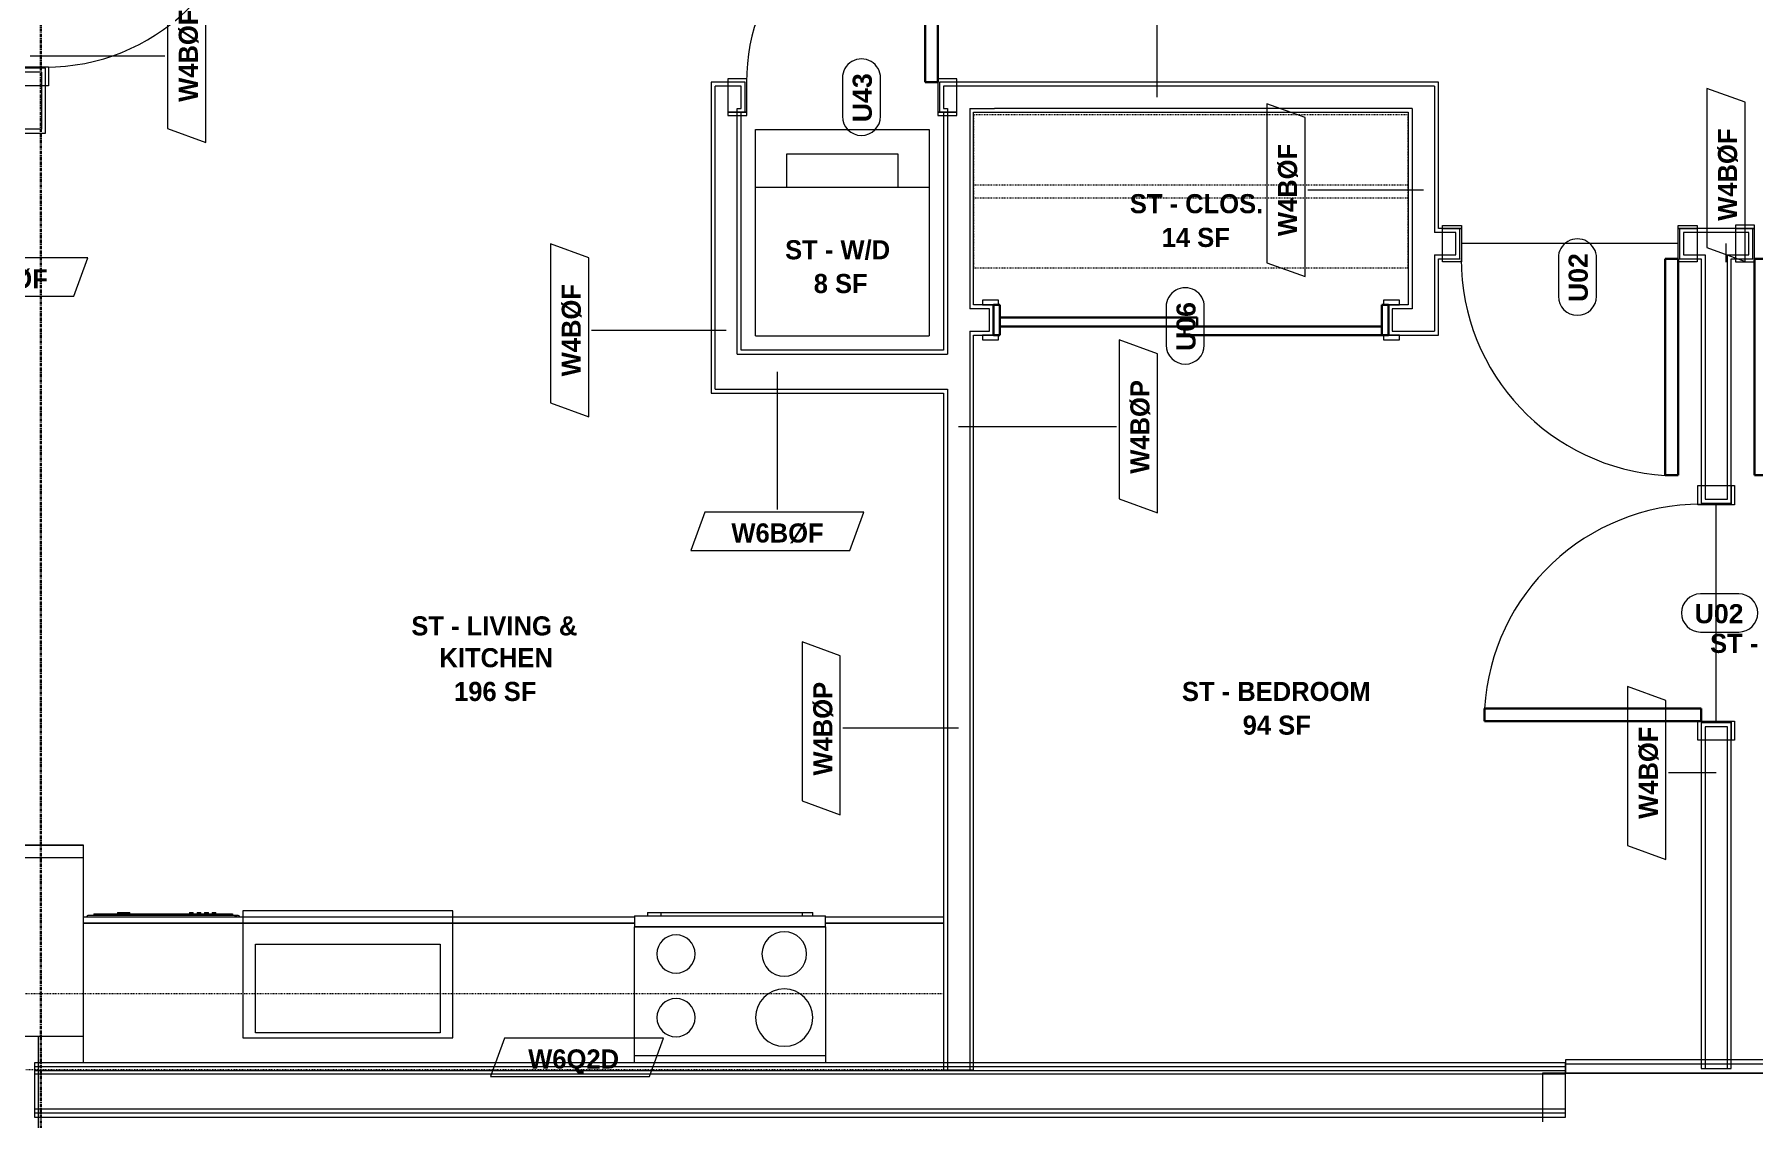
# Model space of a CAD drawing. Header units: inches. Extents: x -4058 to -1781, y 9814 to 12264.
# Drawn here: x -3823.8 to -3553.8, y 11544.7 to 11715 of the extents above; entities that cross this region are included whole.
import ezdxf

# ---------------------------------------------------------------- set-up
doc = ezdxf.new("R2010")
doc.units = ezdxf.units.IN
doc.header["$MEASUREMENT"] = 0
doc.linetypes.add('Dash', pattern=[0.25, 0.125, -0.125])
doc.linetypes.add('Grid Line 1_2_', pattern=[0.875, 0.5, -0.125, 0.125, -0.125])
for name, color, linetype, lineweight in [('0-1', 7, 'Continuous', 5), ('A-AREA-IDEN', 2, 'Continuous', 9), ('A-DOOR-3', 31, 'Continuous', 9), ('A-DOOR-4', 31, 'Continuous', 30), ('A-DOOR-FRAM-3', 31, 'Continuous', 30), ('A-DOOR-IDEN', 31, 'Continuous', 9), ('A-FLOR-2', 192, 'Continuous', 9), ('A-WALL', 113, 'Continuous', 18), ('A-WALL-1', 7, 'Continuous', 9), ('A-WALL-2', 250, 'Continuous', 18), ('A-WALL-3', 113, 'Continuous', 9), ('A-WALL-IDEN', 211, 'Continuous', 9), ('I-WALL-1', 7, 'Continuous', 9), ('I-WALL-2', 2, 'Continuous', 9), ('P-SANR-FIXT', 6, 'Continuous', 9), ('Q-CASE', 31, 'Continuous', 9), ('Q-CASE-HDLN', 31, 'Dash', 9), ('Q-SPCQ', 91, 'Continuous', 9), ('S-GRID-1', 1, 'Grid Line 1_2_', 30)]:
    doc.layers.add(name, color=color, linetype=linetype, lineweight=lineweight)
doc.styles.add('Arial_B', font='arialbd.ttf', dxfattribs={"height": 3})
doc.styles.add('Century Gothic_B', font='GOTHICB.TTF', dxfattribs={"height": 3})

# ---------------------------------------------------------------- blocks, each defined once
blk = doc.blocks.new('CTR - 1st Phase - Shell_rvt-1-UNITS PLANS - 3RD FLOOR')
at = {"layer": 'A-WALL-1'}
for p, q in [((-3823.2, 11557.03), (-3823.2, 11557.65)), ((-3823.2, 11548.78), (-3823.2, 11557.03)), ((-3823.2, 11433.2), (-3823.2, 11548.78))]:
    blk.add_line(p, q, dxfattribs=at)
blk = doc.blocks.new('CTR - 1st Phase - Common Walls_rvt-1-UNITS PLANS - 3RD FLOOR')
at = {"layer": 'A-WALL-1'}
for p, q in [((-3526.05, 11553.94), (-3583.32, 11553.94)), ((-3583.32, 11553.94), (-3583.32, 11551.81)), ((-3583.32, 11551.81), (-3487.3, 11551.81))]:
    blk.add_line(p, q, dxfattribs=at)
at = {"layer": 'A-WALL-2'}
blk.add_line((-3583.32, 11553.31), (-3526.05, 11553.31), dxfattribs=at)
blk = doc.blocks.new('CTR - 1st Phase -Stairs _ Elevators_rvt-1-UNITS PLANS - 3RD FLOOR')
at = {"layer": 'A-WALL-2'}
for p, q in [((-3583.32, 11552.81), (-3823.82, 11552.81)), ((-3583.32, 11552.19), (-3823.82, 11552.19)), ((-3583.32, 11551.69), (-3823.82, 11551.69)), ((-3583.32, 11546.19), (-3823.82, 11546.19)), ((-3583.32, 11545.56), (-3823.82, 11545.56))]:
    blk.add_line(p, q, dxfattribs=at)
at = {"layer": 'I-WALL-1'}
for p, q in [((-3583.32, 11553.44), (-3823.82, 11553.44)), ((-3823.82, 11553.44), (-3823.82, 11544.94)), ((-3583.32, 11544.94), (-3583.32, 11553.44)), ((-3823.82, 11544.94), (-3583.32, 11544.94))]:
    blk.add_line(p, q, dxfattribs=at)
blk = doc.blocks.new('CTR - 1st Phase - Structure_rvt-1-UNITS PLANS - 3RD FLOOR')
at = {"layer": 'A-WALL-1'}
for p, q in [((-3495.32, 11551.81), (-3586.95, 11551.81)), ((-3586.95, 11551.81), (-3586.95, 11544.19))]:
    blk.add_line(p, q, dxfattribs=at)
at = {"layer": 'S-GRID-1'}
blk.add_line((-3822.82, 9814.03), (-3822.82, 12247.5), dxfattribs=at)
blk = doc.blocks.new('SLIDING - FLUSH - SLIDING - FLUSH - 5-0 x 6-8-3934327-UNITS PLANS - 3RD FLOOR')
at = {"layer": 'A-DOOR-3'}
for p, q in [((-30.25, 3), (-32.75, 3)), ((-32.75, 3), (-32.75, 2.25)), ((-30.25, 2.25), (-30.25, 3)), ((30.25, 3), (30.25, 2.25)), ((32.75, 3), (30.25, 3)), ((32.75, 2.25), (32.75, 3)), ((-32.75, 2.25), (-30.25, 2.25)), ((30.25, 2.25), (32.75, 2.25)), ((-30.25, -2.5), (-32.75, -2.5)), ((-32.75, -2.5), (-32.75, -3.25)), ((-30.25, -3.25), (-30.25, -2.5)), ((32.75, -2.5), (30.25, -2.5)), ((30.25, -2.5), (30.25, -3.25)), ((32.75, -3.25), (32.75, -2.5)), ((-32.75, -3.25), (-30.25, -3.25)), ((30.25, -3.25), (32.75, -3.25))]:
    blk.add_line(p, q, dxfattribs=at)
at = {"layer": 'A-DOOR-4'}
for p, q in [((1, 2.25), (-30, 2.25)), ((-30, 2.25), (-30, 0.87)), ((-30, 0.87), (1, 0.87)), ((30, 0.87), (-1, 0.87)), ((-1, 0.87), (-1, -0.5)), ((1, 0.87), (1, 2.25)), ((30, -0.5), (30, 0.87)), ((-1, -0.5), (30, -0.5))]:
    blk.add_line(p, q, dxfattribs=at)
at = {"layer": 'A-DOOR-FRAM-3'}
for p, q in [((-30, 2.25), (-31, 2.25)), ((-31, 2.25), (-31, -2.5)), ((-30, -2.5), (-30, 2.25)), ((31, 2.25), (30, 2.25)), ((30, 2.25), (30, -2.5)), ((31, -2.5), (31, 2.25)), ((-31, -2.5), (-30, -2.5)), ((30, -2.5), (31, -2.5))]:
    blk.add_line(p, q, dxfattribs=at)
blk = doc.blocks.new('SWING - SINGLE - FLUSH - SWING - FLUSH - 2-10 x 6-8 - PRIVACY-4346068-UNITS PLANS - 3RD FLOOR')
at = {"layer": 'A-DOOR-3'}
for p, q in [((-20, 2.37), (-20, 2.87)), ((-20, 2.87), (-17, 2.87)), ((-17, 2.87), (-17, 2.37)), ((17, 2.37), (17, 2.87)), ((17, 2.87), (20, 2.87)), ((20, 2.87), (20, 2.37)), ((-20, 2.37), (-17, 2.37)), ((-20, -2.88), (-20, 2.37)), ((-17, 2.37), (-20, 2.37)), ((-17, 2.37), (-17, -2.88)), ((17, 2.37), (20, 2.37)), ((17, -2.88), (17, 2.37)), ((20, 2.37), (17, 2.37)), ((20, 2.37), (20, -2.88)), ((-17, -2.88), (-20, -2.88)), ((20, -2.88), (17, -2.88))]:
    blk.add_line(p, q, dxfattribs=at)
blk.add_arc((17, -2.38), 34.07, 180, 266.6343, dxfattribs=at)
at = {"layer": 'A-DOOR-4'}
for p, q in [((15, -2.38), (15, -36.38)), ((17, -2.38), (15, -2.38)), ((17, -2.38), (17, -36.38)), ((17, -36.38), (15, -36.38))]:
    blk.add_line(p, q, dxfattribs=at)
blk = doc.blocks.new('OD_CW_Closet - OD_CW_Closet-3786619-UNITS PLANS - 3RD FLOOR')
at = {"layer": 'Q-CASE-HDLN'}
for p, q in [((68.99, 24), (0.74, 24)), ((0.74, 24), (0.74, 0)), ((68.99, 0), (68.99, 24)), ((0.74, 13), (68.99, 13)), ((0.74, 11), (68.99, 11)), ((0.74, 0), (68.99, 0))]:
    blk.add_line(p, q, dxfattribs=at)
blk = doc.blocks.new('SWING - SINGLE - FLUSH - SWING - FLUSH - 2-10 x 6-8 - PRIVACY-4346070-UNITS PLANS - 3RD FLOOR')
at = {"layer": 'A-DOOR-3'}
for p, q in [((-20, 2.37), (-20, 2.87)), ((-20, 2.87), (-17, 2.87)), ((-17, 2.87), (-17, 2.37)), ((17, 2.37), (17, 2.87)), ((17, 2.87), (20, 2.87)), ((20, 2.87), (20, 2.37)), ((-20, 2.37), (-17, 2.37)), ((-20, -2.88), (-20, 2.37)), ((-17, 2.37), (-20, 2.37)), ((-17, 2.37), (-17, -2.88)), ((17, 2.37), (20, 2.37)), ((17, -2.88), (17, 2.37)), ((20, 2.37), (17, 2.37)), ((20, 2.37), (20, -2.88)), ((-17, -2.88), (-20, -2.88)), ((20, -2.88), (17, -2.88))]:
    blk.add_line(p, q, dxfattribs=at)
blk.add_arc((17, -2.38), 34.07, 180, 266.6343, dxfattribs=at)
at = {"layer": 'A-DOOR-4'}
for p, q in [((15, -2.38), (15, -36.38)), ((17, -2.38), (15, -2.38)), ((17, -2.38), (17, -36.38)), ((17, -36.38), (15, -36.38))]:
    blk.add_line(p, q, dxfattribs=at)
blk = doc.blocks.new('SWING - SINGLE - FLUSH - SWING - FLUSH - 2-6 x 6-8 - PASSAGE-4346080-UNITS PLANS - 3RD FLOOR')
at = {"layer": 'A-DOOR-3'}
for p, q in [((-15, 2.875), (-18, 2.875)), ((-18, 2.875), (-18, -2.375)), ((-15, -2.375), (-15, 2.875)), ((18, 2.875), (15, 2.875)), ((15, 2.875), (15, -2.375)), ((18, -2.375), (18, 2.875)), ((-18, -2.375), (-15, -2.375)), ((-15, -2.375), (-18, -2.375)), ((-18, -2.375), (-18, -2.875)), ((-15, -2.875), (-15, -2.375)), ((15, -2.375), (18, -2.375)), ((18, -2.375), (15, -2.375)), ((15, -2.375), (15, -2.875)), ((18, -2.875), (18, -2.375)), ((-18, -2.875), (-15, -2.875)), ((15, -2.875), (18, -2.875))]:
    blk.add_line(p, q, dxfattribs=at)
blk.add_arc((15, 2.375), 30.067, 93.81407, 180, dxfattribs=at)
at = {"layer": 'A-DOOR-4'}
for p, q in [((13, 2.375), (13, 32.375)), ((15, 32.375), (13, 32.375)), ((15, 2.375), (15, 32.375)), ((15, 2.375), (13, 2.375))]:
    blk.add_line(p, q, dxfattribs=at)
blk = doc.blocks.new('Stacked Washer and Dryer - 26_x25_ - Private-3627842-UNITS PLANS - 3RD FLOOR')
at = {"layer": 'P-SANR-FIXT'}
for p, q in [((0, 13.625), (32.4375, 13.625)), ((0, 13.625), (0, -13.625)), ((23.34375, -13.625), (23.34375, 13.625)), ((32.4375, 13.625), (32.4375, -13.625)), ((28.53125, 8.75), (23.34375, 8.75)), ((28.53125, -8.75), (28.53125, 8.75)), ((23.34375, -8.75), (28.53125, -8.75)), ((32.4375, -13.625), (0, -13.625))]:
    blk.add_line(p, q, dxfattribs=at)
blk = doc.blocks.new('SWING - SINGLE - FLUSH - SWING - FLUSH - 2-10 x 6-8 - PRIVACY-4346067-UNITS PLANS - 3RD FLOOR')
at = {"layer": 'A-DOOR-3'}
for p, q in [((-17, 2.87), (-20, 2.87)), ((-20, 2.87), (-20, -2.38)), ((-17, -2.38), (-17, 2.87)), ((20, 2.87), (17, 2.87)), ((17, 2.87), (17, -2.38)), ((20, -2.38), (20, 2.87)), ((-20, -2.38), (-17, -2.38)), ((-17, -2.38), (-20, -2.38)), ((-20, -2.38), (-20, -2.88)), ((-17, -2.88), (-17, -2.38)), ((17, -2.38), (20, -2.38)), ((20, -2.38), (17, -2.38)), ((17, -2.38), (17, -2.88)), ((20, -2.88), (20, -2.38)), ((-20, -2.88), (-17, -2.88)), ((17, -2.88), (20, -2.88))]:
    blk.add_line(p, q, dxfattribs=at)
blk.add_arc((17, 2.37), 34.07, 93.3657, 180, dxfattribs=at)
at = {"layer": 'A-DOOR-4'}
for p, q in [((15, 2.37), (15, 36.38)), ((17, 36.38), (15, 36.38)), ((17, 2.37), (17, 36.38)), ((17, 2.37), (15, 2.37))]:
    blk.add_line(p, q, dxfattribs=at)
blk = doc.blocks.new('SWING - SINGLE - FLUSH - SWING - 32_ x 80_ - WITH ACOUSTICAL SEAL-4346081-UNITS PLANS - 3RD FLOOR')
at = {"layer": 'A-DOOR-3'}
for p, q in [((-19, 2.37), (-19, 2.87)), ((-19, 2.87), (-16, 2.87)), ((-16, 2.87), (-16, 2.37)), ((16, 2.37), (16, 2.87)), ((16, 2.87), (19, 2.87)), ((19, 2.87), (19, 2.37)), ((-19, 2.37), (-16, 2.37)), ((-19, -2.88), (-19, 2.37)), ((-16, 2.37), (-19, 2.37)), ((-16, 2.37), (-16, -2.88)), ((16, 2.37), (19, 2.37)), ((16, -2.88), (16, 2.37)), ((19, 2.37), (16, 2.37)), ((19, 2.37), (19, -2.88)), ((-16, -2.88), (-19, -2.88)), ((19, -2.88), (16, -2.88))]:
    blk.add_line(p, q, dxfattribs=at)
blk.add_arc((16, -2.38), 32.07, 180, 266.4241, dxfattribs=at)
at = {"layer": 'A-DOOR-4'}
for p, q in [((14, -2.38), (14, -34.38)), ((16, -2.38), (14, -2.38)), ((16, -2.38), (16, -34.38)), ((16, -34.38), (14, -34.38))]:
    blk.add_line(p, q, dxfattribs=at)
blk = doc.blocks.new('OD_CW_Base Cabinet - OD_CW_Base Cabinet-4328880-UNITS PLANS - 3RD FLOOR')
at = {"layer": 'Q-CASE'}
for p, q in [((0.74, 0), (87.29, 0)), ((117.29, 0), (135.79, 0)), ((0.74, -22.92), (0.74, -18.71))]:
    blk.add_line(p, q, dxfattribs=at)
blk = doc.blocks.new('OD_CW_Upper Cabinet - OD_CW_Upper Cabinet-4367000-UNITS PLANS - 3RD FLOOR')
at = {"layer": 'Q-CASE-HDLN'}
for p, q in [((0.74, -24), (0.74, -12)), ((0.74, -12), (171.54, -12)), ((171.54, -12), (171.54, -24)), ((171.54, -24), (0.74, -24))]:
    blk.add_line(p, q, dxfattribs=at)
blk = doc.blocks.new('Refrigerator_-_Side-by-Side_6047 - 36_ X 30_-V36-UNITS PLANS - 3RD FLOOR')
at = {"layer": 'Q-SPCQ'}
for p, q in [((17.87, 14.42), (-17.88, 14.42)), ((-17.88, 14.42), (-17.88, -15.58)), ((17.87, -15.1), (17.87, 14.42)), ((-17.88, -13.58), (-3.13, -13.58)), ((-17.88, -13.58), (-17.88, -15.58)), ((-17.88, -15.58), (17.87, -15.58)), ((-3.13, -15.58), (-17.88, -15.58)), ((-3.13, -15.58), (-3.13, -13.58)), ((-2.63, -13.58), (17.87, -13.58)), ((-2.63, -13.58), (-2.63, -15.58)), ((17.87, -15.58), (-2.63, -15.58)), ((17.87, -15.1), (17.87, -13.58))]:
    blk.add_line(p, q, dxfattribs=at)
blk = doc.blocks.new('Stainless Steel Farmhous Kitchen Sink - Stainless Steel Farmhous Kitchen Sink-4315883-UNITS PLANS - 3RD FLOOR')
at = {"layer": 'P-SANR-FIXT'}
for p, q in [((-33, 22.2), (-33, 2.25)), ((0, 22.2), (-33, 22.2)), ((0, 2.25), (0, 22.2)), ((-31, 3), (-31, 16.96)), ((-31, 16.96), (-2, 16.96)), ((-2, 16.96), (-2, 3)), ((-2, 3), (-31, 3)), ((-33, 2.25), (0, 2.25))]:
    blk.add_line(p, q, dxfattribs=at)
blk = doc.blocks.new('Wall Tag - Arch Wall-3956453-UNITS PLANS - 3RD FLOOR')
at = {"layer": 'A-WALL-IDEN'}
for p, q in [((-0.3561, 0.0937), (-0.4244, -0.0937)), ((0.4244, 0.0937), (-0.3561, 0.0937)), ((0.3561, -0.0937), (0.4244, 0.0937)), ((-0.4244, -0.0937), (0.3561, -0.0937))]:
    blk.add_line(p, q, dxfattribs=at)
blk = doc.blocks.new('Door Tag - Type Mark-2601225-UNITS PLANS - 3RD FLOOR')
at = {"layer": 'A-DOOR-IDEN'}
for p, q in [((0.09375, 0.09375), (-0.09375, 0.09375)), ((-0.09375, -0.09375), (0.09375, -0.09375))]:
    blk.add_line(p, q, dxfattribs=at)
for centre, start, end in [((-0.09375, 0), 90, 270), ((0.09375, 0), 270, 90)]:
    blk.add_arc(centre, 0.09375, start, end, dxfattribs=at)

msp = doc.modelspace()

# ---------------------------------------------------------------- linework, layer by layer
at = {"layer": 'A-FLOR-2'}
for p, q in [((-3565.67, 11682.11), (-3599.67, 11682.11)), ((-3559.67, 11607.11), (-3559.67, 11641.11))]:
    msp.add_line(p, q, dxfattribs=at)
at = {"layer": 'A-WALL'}
for p, q in [((-3822.72, 11709.03), (-3826.22, 11709.03)), ((-3822.72, 11709.03), (-3822.72, 11700.09)), ((-3712.8, 11706.86), (-3716.92, 11706.86)), ((-3716.92, 11659.24), (-3716.92, 11706.86)), ((-3712.8, 11703.36), (-3712.8, 11706.86)), ((-3681.05, 11706.86), (-3681.05, 11703.36)), ((-3673.05, 11706.86), (-3681.05, 11706.86)), ((-3603.92, 11706.86), (-3673.05, 11706.86)), ((-3603.92, 11706.86), (-3603.92, 11683.86)), ((-3713.42, 11703.36), (-3712.8, 11703.36)), ((-3713.42, 11664.74), (-3713.42, 11703.36)), ((-3681.05, 11703.36), (-3680.42, 11703.36)), ((-3680.42, 11703.36), (-3680.42, 11664.74)), ((-3676.92, 11703.36), (-3673.05, 11703.36)), ((-3676.92, 11703.36), (-3676.92, 11671.86)), ((-3607.42, 11703.36), (-3673.05, 11703.36)), ((-3607.42, 11703.36), (-3607.42, 11671.86)), ((-3822.72, 11700.09), (-3852.47, 11700.09)), ((-3600.55, 11683.86), (-3603.92, 11683.86)), ((-3600.55, 11680.36), (-3600.55, 11683.86)), ((-3564.8, 11683.86), (-3564.8, 11680.36)), ((-3554.55, 11683.86), (-3564.8, 11683.86)), ((-3554.55, 11680.36), (-3554.55, 11683.86)), ((-3603.92, 11680.36), (-3600.55, 11680.36)), ((-3603.92, 11680.36), (-3603.92, 11668.36)), ((-3564.8, 11680.36), (-3561.42, 11680.36)), ((-3561.42, 11680.36), (-3561.42, 11641.99)), ((-3557.92, 11680.36), (-3554.55, 11680.36)), ((-3557.92, 11641.99), (-3557.92, 11680.36)), ((-3673.8, 11671.86), (-3676.92, 11671.86)), ((-3673.8, 11668.36), (-3673.8, 11671.86)), ((-3607.42, 11671.86), (-3610.55, 11671.86)), ((-3610.55, 11671.86), (-3610.55, 11668.36)), ((-3676.92, 11668.36), (-3673.8, 11668.36)), ((-3676.92, 11668.36), (-3676.92, 11552.36)), ((-3610.55, 11668.36), (-3603.92, 11668.36)), ((-3713.42, 11664.74), (-3680.42, 11664.74)), ((-3716.92, 11659.24), (-3680.42, 11659.24)), ((-3680.42, 11659.24), (-3680.42, 11552.36)), ((-3561.42, 11641.99), (-3557.92, 11641.99)), ((-3561.42, 11606.24), (-3561.42, 11552.55)), ((-3557.92, 11606.24), (-3561.42, 11606.24)), ((-3557.92, 11552.55), (-3557.92, 11606.24))]:
    msp.add_line(p, q, dxfattribs=at)
at = {"layer": 'A-WALL-3'}
for p, q in [((-3822.1, 11709.65), (-3826.85, 11709.65)), ((-3822.1, 11707.96), (-3822.1, 11709.65)), ((-3712.17, 11707.49), (-3717.55, 11707.49)), ((-3717.55, 11707.49), (-3717.55, 11658.61)), ((-3712.17, 11702.74), (-3712.17, 11707.49)), ((-3673.05, 11707.49), (-3681.67, 11707.49)), ((-3681.67, 11707.49), (-3681.67, 11702.74)), ((-3603.3, 11707.49), (-3673.05, 11707.49)), ((-3603.3, 11684.49), (-3603.3, 11707.49)), ((-3712.8, 11702.74), (-3712.17, 11702.74)), ((-3712.8, 11665.36), (-3712.8, 11702.74)), ((-3681.67, 11702.74), (-3681.05, 11702.74)), ((-3681.05, 11702.74), (-3681.05, 11665.36)), ((-3676.3, 11702.74), (-3673.05, 11702.74)), ((-3676.3, 11672.49), (-3676.3, 11702.74)), ((-3673.05, 11702.74), (-3608.05, 11702.74)), ((-3608.05, 11702.74), (-3608.05, 11672.49)), ((-3599.92, 11684.49), (-3603.3, 11684.49)), ((-3599.92, 11679.74), (-3599.92, 11684.49)), ((-3553.92, 11684.49), (-3565.42, 11684.49)), ((-3565.42, 11684.49), (-3565.42, 11679.74)), ((-3553.92, 11679.74), (-3553.92, 11684.49)), ((-3603.3, 11679.74), (-3599.92, 11679.74)), ((-3603.3, 11667.74), (-3603.3, 11679.74)), ((-3565.42, 11679.74), (-3562.05, 11679.74)), ((-3562.05, 11679.74), (-3562.05, 11641.36)), ((-3557.3, 11679.74), (-3553.92, 11679.74)), ((-3557.3, 11641.36), (-3557.3, 11679.74)), ((-3673.17, 11672.49), (-3676.3, 11672.49)), ((-3673.17, 11667.74), (-3673.17, 11672.49)), ((-3608.05, 11672.49), (-3611.17, 11672.49)), ((-3611.17, 11672.49), (-3611.17, 11667.74)), ((-3681.05, 11665.36), (-3712.8, 11665.36)), ((-3676.3, 11667.74), (-3673.17, 11667.74)), ((-3676.3, 11552.36), (-3676.3, 11667.74)), ((-3611.17, 11667.74), (-3603.3, 11667.74)), ((-3717.55, 11658.61), (-3681.05, 11658.61)), ((-3681.05, 11658.61), (-3681.05, 11552.36)), ((-3562.05, 11641.36), (-3557.3, 11641.36)), ((-3562.05, 11606.86), (-3562.05, 11552.55)), ((-3557.3, 11606.86), (-3562.05, 11606.86)), ((-3557.3, 11552.55), (-3557.3, 11606.86)), ((-3681.05, 11552.36), (-3676.3, 11552.36)), ((-3562.05, 11552.55), (-3557.3, 11552.55))]:
    msp.add_line(p, q, dxfattribs=at)
at = {"layer": 'A-WALL-IDEN'}
for p, q in [((-3647.49, 11705.11), (-3647.49, 11718.46)), ((-3824.47, 11711.59), (-3803.32, 11711.59)), ((-3605.67, 11690.51), (-3623.83, 11690.51)), ((-3558.15, 11682.11), (-3558.15, 11679.18)), ((-3715.17, 11668.48), (-3736.33, 11668.48)), ((-3707.14, 11661.99), (-3707.14, 11640.34)), ((-3678.67, 11653.4), (-3653.86, 11653.4)), ((-3678.67, 11606), (-3696.83, 11606)), ((-3559.67, 11598.98), (-3567.17, 11598.98))]:
    msp.add_line(p, q, dxfattribs=at)
at = {"layer": 'I-WALL-2'}
for p, q in [((-3822.1, 11699.46), (-3822.1, 11707.96)), ((-3852.47, 11699.46), (-3822.1, 11699.46))]:
    msp.add_line(p, q, dxfattribs=at)
at = {"layer": 'Q-CASE'}
for p, q in [((-3816.1, 11576.36), (-3729.55, 11576.36)), ((-3699.55, 11576.36), (-3681.05, 11576.36)), ((-3816.1, 11575.36), (-3729.55, 11575.36)), ((-3729.55, 11575.36), (-3816.1, 11575.36)), ((-3699.55, 11575.36), (-3681.05, 11575.36)), ((-3681.05, 11575.36), (-3699.55, 11575.36)), ((-3816.1, 11553.44), (-3816.1, 11557.65))]:
    msp.add_line(p, q, dxfattribs=at)
at = {"layer": 'Q-SPCQ'}
for p, q in [((-3815.6, 11576.38), (-3815.6, 11576.36)), ((-3792.67, 11576.58), (-3815.4, 11576.58)), ((-3814.51, 11576.83), (-3792.69, 11576.83)), ((-3814.51, 11576.83), (-3814.51, 11576.58)), ((-3810.77, 11577.08), (-3810.77, 11576.83)), ((-3810.77, 11577.08), (-3809.79, 11577.08)), ((-3809.79, 11577.08), (-3808.81, 11577.08)), ((-3808.81, 11576.83), (-3808.81, 11577.08)), ((-3799.45, 11577.08), (-3798.86, 11577.08)), ((-3799.45, 11577.08), (-3799.45, 11576.83)), ((-3798.86, 11576.83), (-3798.86, 11577.08)), ((-3798.27, 11577.08), (-3797.68, 11577.08)), ((-3798.27, 11577.08), (-3798.27, 11576.83)), ((-3797.68, 11576.83), (-3797.68, 11577.08)), ((-3797.09, 11577.08), (-3796.5, 11577.08)), ((-3797.09, 11577.08), (-3797.09, 11576.83)), ((-3796.5, 11576.83), (-3796.5, 11577.08)), ((-3795.91, 11577.08), (-3795.31, 11577.08)), ((-3795.91, 11577.08), (-3795.91, 11576.83)), ((-3795.31, 11576.83), (-3795.31, 11577.08)), ((-3792.69, 11576.83), (-3792.69, 11576.58)), ((-3791.8, 11576.58), (-3792.67, 11576.58)), ((-3791.6, 11576.36), (-3791.6, 11576.38)), ((-3729.55, 11576.55), (-3699.55, 11576.55)), ((-3729.55, 11576.55), (-3729.55, 11574.8)), ((-3727.55, 11577.05), (-3725.42, 11577.05)), ((-3727.55, 11577.05), (-3727.55, 11576.55)), ((-3725.42, 11577.05), (-3703.16, 11577.05)), ((-3725.42, 11577.05), (-3725.42, 11576.55)), ((-3703.16, 11577.05), (-3701.55, 11577.05)), ((-3703.16, 11576.55), (-3703.16, 11577.05)), ((-3701.55, 11576.55), (-3701.55, 11577.05)), ((-3699.55, 11574.8), (-3699.55, 11576.55)), ((-3699.55, 11574.8), (-3729.55, 11574.8)), ((-3729.55, 11574.8), (-3699.55, 11574.8)), ((-3729.55, 11554.55), (-3729.55, 11574.8)), ((-3699.55, 11574.8), (-3699.55, 11554.55)), ((-3729.55, 11553.44), (-3729.55, 11554.55)), ((-3699.55, 11554.55), (-3729.55, 11554.55)), ((-3699.55, 11554.55), (-3699.55, 11553.44))]:
    msp.add_line(p, q, dxfattribs=at)
for centre, radius, start, end in [((-3815.4, 11576.38), 0.197, 90, 180), ((-3815.4, 11576.38), 0.197, 105, 165), ((-3792.67, 11575.51), 1.07, 53.6564, 90), ((-3791.8, 11576.38), 0.197, 0, 90), ((-3723.05, 11570.55), 3, 0, 180), ((-3706.05, 11570.55), 3.5, 0, 180), ((-3723.05, 11570.55), 3, 180, 0), ((-3706.05, 11570.55), 3.5, 180, 0), ((-3723.05, 11560.55), 3, 0, 180), ((-3706.05, 11560.55), 4.5, 0, 180), ((-3723.05, 11560.55), 3, 180, 0), ((-3706.05, 11560.55), 4.5, 180, 0)]:
    msp.add_arc(centre, radius, start, end, dxfattribs=at)

# ---------------------------------------------------------------- block references
at = {"layer": '0-1'}
for name in ['CTR - 1st Phase - Structure_rvt-1-UNITS PLANS - 3RD FLOOR', 'CTR - 1st Phase - Shell_rvt-1-UNITS PLANS - 3RD FLOOR', 'CTR - 1st Phase - Common Walls_rvt-1-UNITS PLANS - 3RD FLOOR', 'CTR - 1st Phase -Stairs _ Elevators_rvt-1-UNITS PLANS - 3RD FLOOR']:
    msp.add_blockref(name, (0, 0), dxfattribs=at)
at = {"layer": 'A-DOOR-3'}
for name, p, rotation in [('SWING - SINGLE - FLUSH - SWING - 32_ x 80_ - WITH ACOUSTICAL SEAL-4346081-UNITS PLANS - 3RD FLOOR', (-3824.47, 11725.9), 90.000000000009), ('SWING - SINGLE - FLUSH - SWING - FLUSH - 2-10 x 6-8 - PRIVACY-4346067-UNITS PLANS - 3RD FLOOR', (-3536.67, 11682.11), 180), ('SLIDING - FLUSH - SLIDING - FLUSH - 5-0 x 6-8-3934327-UNITS PLANS - 3RD FLOOR', (-3642.17, 11669.99), 180), ('SWING - SINGLE - FLUSH - SWING - FLUSH - 2-10 x 6-8 - PRIVACY-4346070-UNITS PLANS - 3RD FLOOR', (-3559.67, 11624.11), 269.9999999999964)]:
    msp.add_blockref(name, p, dxfattribs=dict(at, rotation=rotation))
for name, p in [('SWING - SINGLE - FLUSH - SWING - FLUSH - 2-6 x 6-8 - PASSAGE-4346080-UNITS PLANS - 3RD FLOOR', (-3696.92, 11705.11)), ('SWING - SINGLE - FLUSH - SWING - FLUSH - 2-10 x 6-8 - PRIVACY-4346068-UNITS PLANS - 3RD FLOOR', (-3582.67, 11682.11))]:
    msp.add_blockref(name, p, dxfattribs=at)
at = {"layer": 'A-DOOR-IDEN', "xscale": 31.99999999999999, "yscale": 31.99999999999999, "zscale": 31.99999999999999, "rotation": 89.99999999999955}
for p in [(-3693.92, 11705.11), (-3581.47, 11676.86), (-3643.07, 11669.19)]:
    msp.add_blockref('Door Tag - Type Mark-2601225-UNITS PLANS - 3RD FLOOR', p, dxfattribs=at)
at = {"layer": 'A-DOOR-IDEN', "xscale": 31.99999999999999, "yscale": 31.99999999999999, "zscale": 31.99999999999999}
msp.add_blockref('Door Tag - Type Mark-2601225-UNITS PLANS - 3RD FLOOR', (-3559.14, 11624.11), dxfattribs=at)
at = {"layer": 'A-WALL-IDEN', "xscale": 31.99999999999999, "yscale": 31.99999999999999, "zscale": 31.99999999999999, "rotation": 89.99999999999955}
for p in [(-3799.9, 11711.59), (-3558.15, 11692.91), (-3627.25, 11690.51), (-3739.75, 11668.48), (-3650.44, 11653.4), (-3700.25, 11606), (-3570.59, 11598.98)]:
    msp.add_blockref('Wall Tag - Arch Wall-3956453-UNITS PLANS - 3RD FLOOR', p, dxfattribs=at)
at = {"layer": 'A-WALL-IDEN', "xscale": 31.99999999999999, "yscale": 31.99999999999999, "zscale": 31.99999999999999}
for p in [(-3829, 11676.86), (-3707.14, 11636.92), (-3738.59, 11554.32)]:
    msp.add_blockref('Wall Tag - Arch Wall-3956453-UNITS PLANS - 3RD FLOOR', p, dxfattribs=at)
at = {"layer": 'P-SANR-FIXT', "rotation": 90.00000000001218}
msp.add_blockref('Stacked Washer and Dryer - 26_x25_ - Private-3627842-UNITS PLANS - 3RD FLOOR', (-3696.92, 11667.61), dxfattribs=at)
at = {"layer": 'P-SANR-FIXT'}
msp.add_blockref('Stainless Steel Farmhous Kitchen Sink - Stainless Steel Farmhous Kitchen Sink-4315883-UNITS PLANS - 3RD FLOOR', (-3758.1, 11555.14), dxfattribs=at)
at = {"layer": 'Q-CASE'}
for name, p in [('OD_CW_Closet - OD_CW_Closet-3786619-UNITS PLANS - 3RD FLOOR', (-3677.04, 11678.33)), ('OD_CW_Base Cabinet - OD_CW_Base Cabinet-4328880-UNITS PLANS - 3RD FLOOR', (-3816.84, 11576.36)), ('OD_CW_Upper Cabinet - OD_CW_Upper Cabinet-4367000-UNITS PLANS - 3RD FLOOR', (-3852.59, 11576.36))]:
    msp.add_blockref(name, p, dxfattribs=at)
at = {"layer": 'Q-SPCQ', "rotation": 180}
msp.add_blockref('Refrigerator_-_Side-by-Side_6047 - 36_ X 30_-V36-UNITS PLANS - 3RD FLOOR', (-3833.97, 11572.07), dxfattribs=at)

# ---------------------------------------------------------------- texts
at = {"layer": 'A-AREA-IDEN', "char_height": 3, "attachment_point": 1, "style": 'Century Gothic_B'}
for s, insert, width in [('ST - CLOS.', (-3651.77, 11689.89), 24.543), ('14 SF', (-3646.77, 11684.59), 12.423), ('ST - W/D', (-3705.91, 11682.65), 20.402), ('8 SF', (-3701.42, 11677.35), 9.494), ('ST - LIVING &', (-3764.62, 11623.58), 31.613), ('ST - BATH - OPTION A', (-3560.63, 11620.83), 51.51), ('KITCHEN', (-3760.21, 11618.58), 20.907), ('196 SF', (-3757.91, 11613.28), 15.352), ('ST - BEDROOM', (-3643.59, 11613.28), 35.552), ('94 SF', (-3634.05, 11607.99), 12.423)]:
    msp.add_mtext(s, dxfattribs=dict(at, insert=insert, width=width))
at = {"layer": 'A-DOOR-IDEN', "char_height": 3, "width": 9.393, "attachment_point": 1, "rotation": 90, "style": 'Arial_B'}
for s, insert in [('U43', (-3695.3, 11701.18)), ('U02', (-3582.85, 11672.93)), ('U06', (-3644.45, 11665.25))]:
    msp.add_mtext(s, dxfattribs=dict(at, insert=insert))
at = {"layer": 'A-DOOR-IDEN', "insert": (-3563.07, 11625.49), "char_height": 3, "width": 9.393, "attachment_point": 1, "style": 'Arial_B'}
msp.add_mtext('U02', dxfattribs=at)
at = {"layer": 'A-WALL-IDEN', "char_height": 3, "attachment_point": 1, "rotation": 90, "style": 'Century Gothic_B'}
for s, insert, width in [('W4BØF', (-3801.15, 11704.38), 17.372), ('W4BØF', (-3628.5, 11683.29), 17.372), ('W4BØF', (-3559.4, 11685.7), 17.372), ('W4BØF', (-3741, 11661.27), 17.372), ('W4BØP', (-3651.69, 11645.97), 17.877), ('W4BØP', (-3701.5, 11598.57), 17.877), ('W4BØF', (-3571.84, 11591.77), 17.372)]:
    msp.add_mtext(s, dxfattribs=dict(at, insert=insert, width=width))
at = {"layer": 'A-WALL-IDEN', "char_height": 3, "attachment_point": 1, "style": 'Century Gothic_B'}
for s, insert, width in [('W8BØF', (-3836.21, 11678.1), 17.372), ('W6BØF', (-3714.35, 11638.17), 17.372), ('W6Q2D', (-3746.26, 11555.56), 18.483)]:
    msp.add_mtext(s, dxfattribs=dict(at, insert=insert, width=width))

doc.saveas('drawing.dxf')
